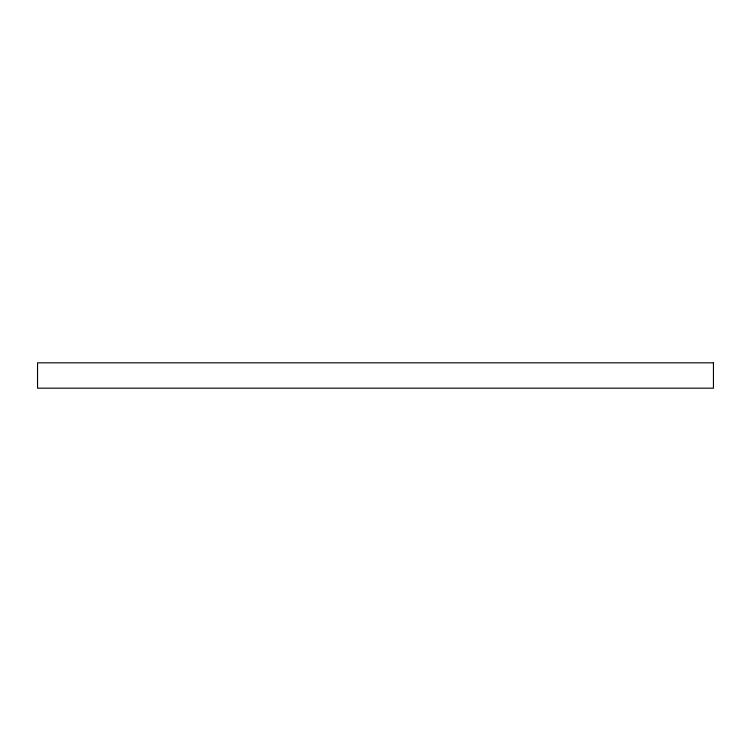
<?xml version="1.0" encoding="UTF-8"?>
<svg xmlns="http://www.w3.org/2000/svg" width="751" height="751" viewBox="0 0 751 751"><rect width="100%" height="100%" fill="white"/><g stroke="black" fill="none" stroke-linecap="round" stroke-linejoin="round"><path stroke-width="1.13" d="M713.45 362.827L37.55 362.827L37.55 388.173L713.45 388.173L713.45 362.827"/></g></svg>
